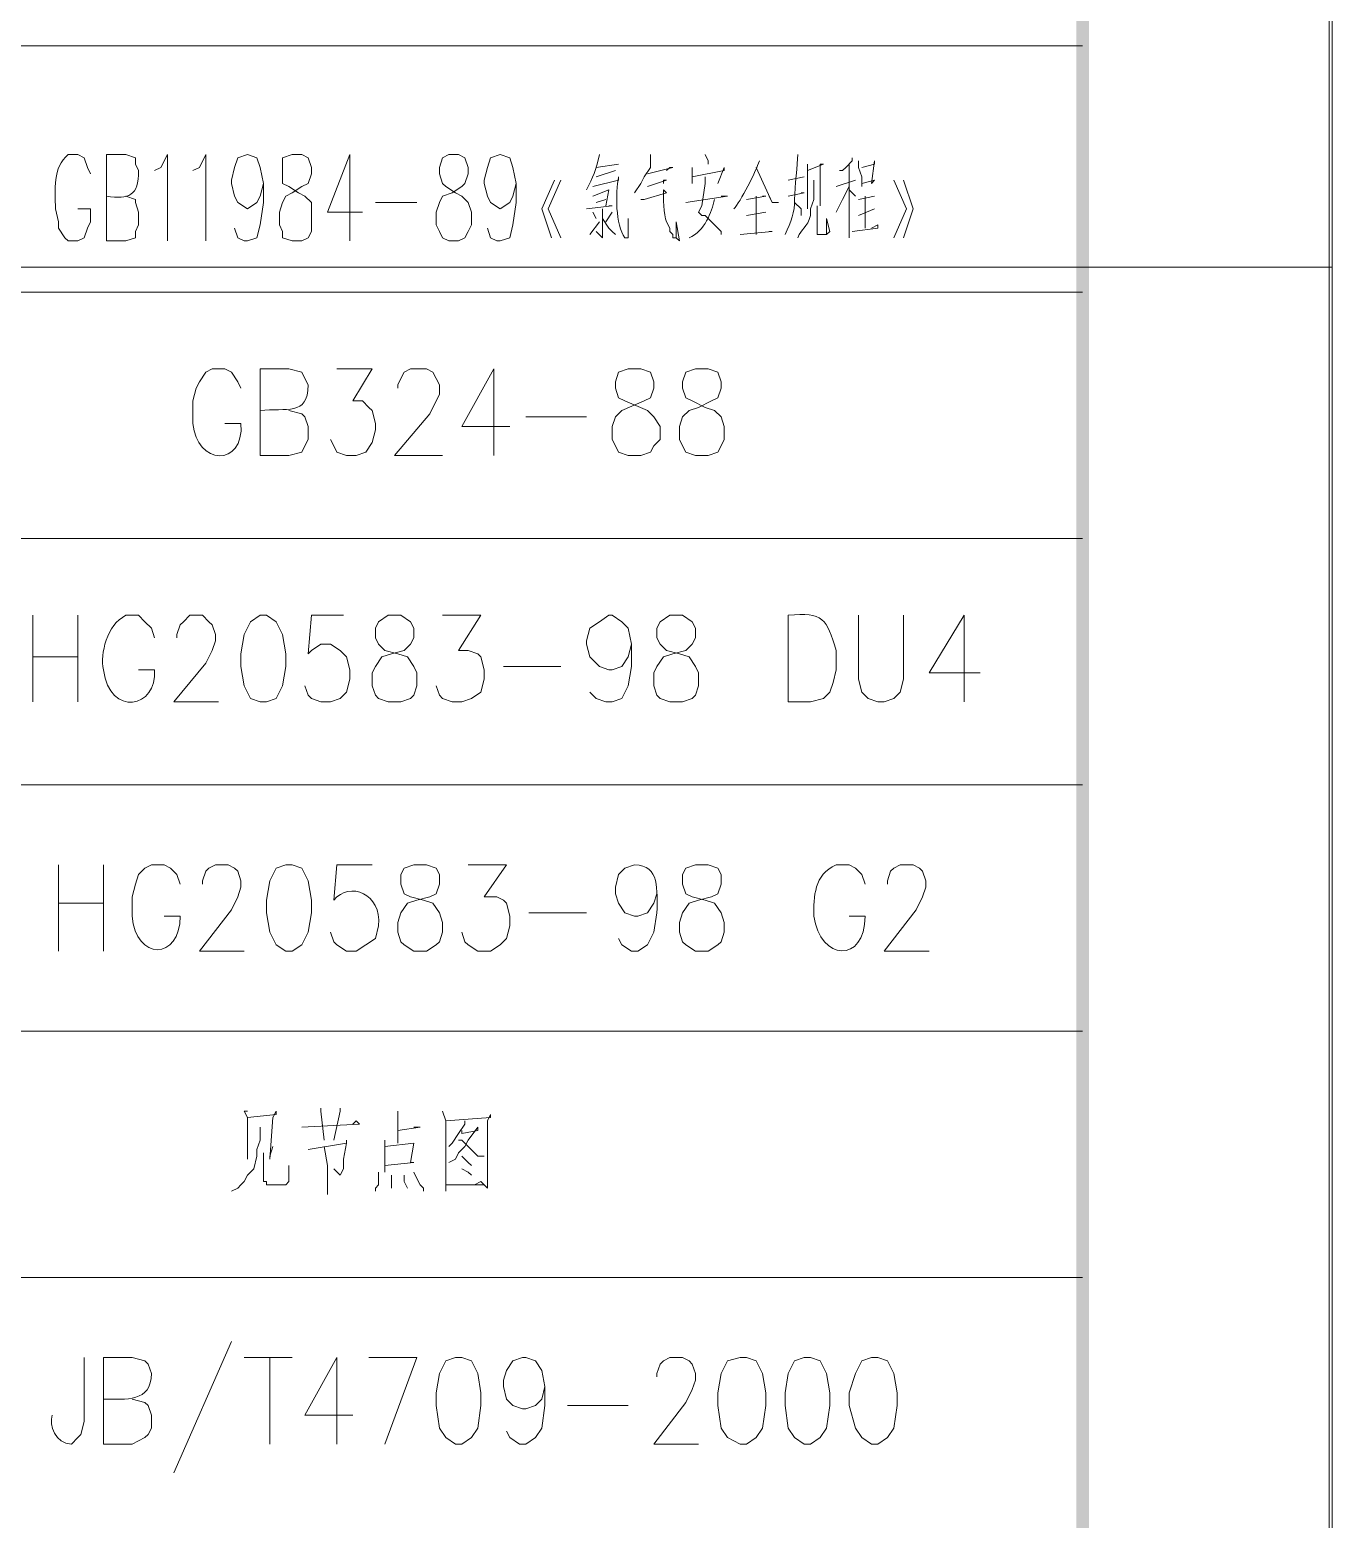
# Model space of a CAD drawing. Header units: millimetres. Extents: x 0 to 825, y 0 to 1167.
# Drawn here: x 751.3 to 824.5, y 979.8 to 1063.6 of the extents above; entities that cross this region are included whole.
import ezdxf

# ---------------------------------------------------------------- set-up
doc = ezdxf.new("R2010")
doc.units = ezdxf.units.MM
doc.layers.add('1', color=7, linetype='Continuous')

msp = doc.modelspace()

# ---------------------------------------------------------------- hatches: boundary and pattern name
h = msp.add_hatch(color=0)
h.dxf.hatch_style = 2
h.paths.add_polyline_path([(810.861732, 13.821732), (810.141732, 1152.501732), (810.861732, 1153.221732)])
h = msp.add_hatch(color=0)
h.dxf.hatch_style = 2
h.paths.add_polyline_path([(810.141732, 14.541732), (810.861732, 13.821732), (810.141732, 1152.501732)])

# ---------------------------------------------------------------- linework, layer by layer
at = {"layer": '1', "color": 0, "lineweight": 9}
for points in [[(0.321732, 0.321732), (824.361732, 0.321732), (824.361732, 1166.721732), (0.321732, 1166.721732), (0.321732, 0.321732)], [(810.501732, 1062.681732), (560.841732, 1062.681732)], [(810.501732, 1062.681732), (560.841732, 1062.681732)], [(758.301732, 1055.661732), (758.661732, 1055.841732), (759.021732, 1056.561732), (759.021732, 1051.701732)], [(760.461732, 1055.661732), (760.821732, 1055.841732), (761.181732, 1056.561732), (761.181732, 1051.701732)], [(764.421732, 1054.941732), (764.241732, 1054.221732), (764.061732, 1053.861732), (763.521732, 1053.501732), (763.521732, 1053.501732), (762.981732, 1053.861732), (762.801732, 1054.221732), (762.621732, 1054.941732), (762.621732, 1055.121732), (762.801732, 1055.841732), (762.981732, 1056.381732), (763.521732, 1056.561732), (763.521732, 1056.561732), (764.061732, 1056.381732), (764.241732, 1055.841732), (764.421732, 1054.941732), (764.421732, 1053.861732), (764.241732, 1052.601732), (764.061732, 1051.881732), (763.521732, 1051.701732), (763.341732, 1051.701732), (762.981732, 1051.881732), (762.801732, 1052.421732)], [(766.041732, 1056.561732), (765.501732, 1056.381732), (765.501732, 1055.841732), (765.501732, 1055.481732), (765.501732, 1054.941732), (765.861732, 1054.761732), (766.401732, 1054.401732), (766.761732, 1054.221732), (767.121732, 1053.861732), (767.121732, 1053.321732), (767.121732, 1052.601732), (767.121732, 1052.241732), (766.941732, 1051.881732), (766.581732, 1051.701732), (766.041732, 1051.701732), (765.501732, 1051.881732), (765.501732, 1052.241732), (765.321732, 1052.601732), (765.321732, 1053.321732), (765.501732, 1053.861732), (765.681732, 1054.221732), (766.041732, 1054.401732), (766.581732, 1054.761732), (766.941732, 1054.941732), (767.121732, 1055.481732), (767.121732, 1055.841732), (766.941732, 1056.381732), (766.581732, 1056.561732), (766.041732, 1056.561732)], [(769.281732, 1056.561732), (768.021732, 1053.321732), (770.001732, 1053.321732)], [(769.281732, 1056.561732), (769.281732, 1051.701732)], [(774.861732, 1056.561732), (774.501732, 1056.381732), (774.321732, 1055.841732), (774.321732, 1055.481732), (774.501732, 1054.941732), (774.681732, 1054.761732), (775.221732, 1054.401732), (775.581732, 1054.221732), (775.941732, 1053.861732), (776.121732, 1053.321732), (776.121732, 1052.601732), (775.941732, 1052.241732), (775.761732, 1051.881732), (775.401732, 1051.701732), (774.861732, 1051.701732), (774.501732, 1051.881732), (774.321732, 1052.241732), (774.141732, 1052.601732), (774.141732, 1053.321732), (774.321732, 1053.861732), (774.501732, 1054.221732), (775.041732, 1054.401732), (775.581732, 1054.761732), (775.761732, 1054.941732), (775.941732, 1055.481732), (775.941732, 1055.841732), (775.761732, 1056.381732), (775.401732, 1056.561732), (774.861732, 1056.561732)], [(778.641732, 1054.941732), (778.461732, 1054.221732), (778.281732, 1053.861732), (777.741732, 1053.501732), (777.741732, 1053.501732), (777.201732, 1053.861732), (777.021732, 1054.221732), (776.841732, 1054.941732), (776.841732, 1055.121732), (777.021732, 1055.841732), (777.201732, 1056.381732), (777.741732, 1056.561732), (777.741732, 1056.561732), (778.281732, 1056.381732), (778.461732, 1055.841732), (778.641732, 1054.941732), (778.641732, 1053.861732), (778.461732, 1052.601732), (778.281732, 1051.881732), (777.741732, 1051.701732), (777.561732, 1051.701732), (777.201732, 1051.881732), (777.021732, 1052.421732)], [(783.141732, 1055.841732), (784.401732, 1056.021732)], [(786.201732, 1056.561732), (786.201732, 1056.381732), (786.201732, 1055.841732), (785.841732, 1055.301732), (785.661732, 1054.941732), (785.301732, 1054.401732)], [(786.021732, 1055.481732), (787.461732, 1055.841732), (787.281732, 1055.841732), (787.101732, 1055.661732)], [(788.541732, 1055.841732), (788.541732, 1055.301732), (788.541732, 1055.121732), (788.541732, 1054.941732)], [(788.541732, 1055.301732), (790.341732, 1055.661732), (790.341732, 1055.841732), (789.981732, 1054.941732)], [(789.261732, 1056.561732), (789.441732, 1056.201732), (789.441732, 1056.021732)], [(792.141732, 1055.841732), (793.041732, 1053.861732), (793.401732, 1053.861732), (793.041732, 1053.861732), (792.861732, 1054.221732)], [(795.021732, 1056.021732), (795.021732, 1053.501732), (795.021732, 1054.041732)], [(795.021732, 1055.661732), (795.921732, 1056.021732), (795.741732, 1056.021732), (795.741732, 1055.841732), (795.741732, 1054.221732), (795.741732, 1053.681732), (795.741732, 1054.041732)], [(797.541732, 1056.381732), (797.541732, 1056.201732), (797.181732, 1055.841732), (797.001732, 1055.661732), (796.821732, 1055.661732)], [(797.361732, 1056.021732), (797.361732, 1051.881732), (797.361732, 1052.601732)], [(797.901732, 1056.201732), (797.901732, 1055.841732), (798.081732, 1055.301732), (798.081732, 1054.761732)], [(798.081732, 1054.941732), (798.801732, 1055.121732), (798.621732, 1054.941732), (798.801732, 1056.201732), (798.801732, 1056.021732), (798.081732, 1055.841732)], [(780.801732, 1055.121732), (780.081732, 1053.501732), (780.621732, 1051.881732)], [(781.161732, 1055.121732), (780.441732, 1053.501732), (781.161732, 1051.881732)], [(784.221732, 1055.661732), (783.141732, 1055.301732)], [(786.021732, 1054.761732), (786.021732, 1054.761732), (787.101732, 1055.121732), (786.921732, 1055.121732), (786.921732, 1054.941732)], [(789.261732, 1055.301732), (789.261732, 1054.941732), (789.081732, 1053.681732), (788.901732, 1053.321732), (789.081732, 1053.141732), (789.261732, 1053.141732), (789.441732, 1052.961732), (789.801732, 1052.601732), (790.161732, 1052.241732), (790.161732, 1052.061732)], [(793.941732, 1055.121732), (794.841732, 1055.301732)], [(797.721732, 1055.121732), (796.641732, 1054.761732)], [(799.881732, 1051.881732), (800.601732, 1053.501732), (799.881732, 1055.121732)], [(800.421732, 1055.121732), (800.961732, 1053.501732), (800.421732, 1051.881732)], [(756.681732, 1054.221732), (757.221732, 1054.041732), (757.221732, 1053.861732), (757.401732, 1053.321732), (757.401732, 1052.601732), (757.221732, 1052.241732), (757.221732, 1051.881732), (756.681732, 1051.701732), (755.601732, 1051.701732)], [(782.961732, 1054.221732), (783.861732, 1054.581732), (783.861732, 1054.581732), (783.681732, 1053.681732)], [(788.181732, 1053.861732), (790.521732, 1054.221732), (790.341732, 1054.221732), (790.161732, 1054.221732)], [(791.601732, 1054.041732), (792.681732, 1054.221732), (792.501732, 1054.221732), (792.501732, 1054.221732)], [(792.141732, 1054.221732), (792.141732, 1052.061732)], [(793.941732, 1054.221732), (794.841732, 1054.401732), (794.661732, 1054.401732)], [(797.361732, 1054.761732), (797.001732, 1054.041732), (796.641732, 1053.321732)], [(797.361732, 1054.581732), (797.541732, 1054.401732), (797.721732, 1054.221732)], [(797.901732, 1054.041732), (798.801732, 1054.221732)], [(798.261732, 1054.221732), (798.261732, 1052.421732)], [(770.721732, 1053.861732), (773.061732, 1053.861732)], [(782.601732, 1053.501732), (784.041732, 1053.681732), (784.041732, 1053.681732), (783.861732, 1053.681732)], [(782.961732, 1053.321732), (783.141732, 1052.961732), (783.141732, 1052.961732)], [(783.141732, 1053.861732), (783.681732, 1054.041732)], [(783.501732, 1053.501732), (783.501732, 1052.421732), (783.501732, 1052.061732), (783.501732, 1051.881732), (783.141732, 1052.241732), (783.501732, 1051.881732)], [(784.041732, 1053.321732), (783.681732, 1052.781732)], [(791.601732, 1053.141732), (792.681732, 1053.321732), (792.681732, 1053.321732)], [(794.301732, 1053.861732), (794.661732, 1053.501732), (794.661732, 1053.141732)], [(795.561732, 1053.681732), (795.561732, 1052.241732), (795.561732, 1052.061732), (795.561732, 1052.061732), (796.101732, 1052.061732), (796.281732, 1052.241732), (796.101732, 1052.961732), (796.101732, 1052.061732)], [(798.801732, 1053.501732), (797.901732, 1053.141732)], [(782.781732, 1052.061732), (783.321732, 1052.781732)], [(783.501732, 1052.961732), (783.861732, 1052.421732), (784.041732, 1052.241732), (784.221732, 1052.061732)], [(797.541732, 1052.241732), (798.981732, 1052.421732), (798.981732, 1052.601732), (798.621732, 1052.421732)], [(791.241732, 1052.061732), (793.041732, 1052.241732), (792.861732, 1052.241732), (792.861732, 1052.241732)], [(810.501732, 1048.821732), (574.701732, 1048.821732)], [(810.501732, 1048.821732), (574.701732, 1048.821732)], [(768.561732, 1044.501732), (770.541732, 1044.501732), (769.461732, 1042.701732), (770.001732, 1042.701732), (770.361732, 1042.341732), (770.541732, 1042.161732), (770.721732, 1041.441732), (770.721732, 1041.081732), (770.541732, 1040.361732), (770.181732, 1039.821732), (769.641732, 1039.641732), (769.101732, 1039.641732), (768.561732, 1039.821732), (768.381732, 1040.181732), (768.201732, 1040.541732)], [(771.981732, 1043.421732), (771.981732, 1043.601732), (772.161732, 1043.961732), (772.341732, 1044.321732), (772.701732, 1044.501732), (773.601732, 1044.501732), (773.961732, 1044.321732), (774.141732, 1043.961732), (774.321732, 1043.601732), (774.321732, 1043.061732), (774.141732, 1042.701732), (773.781732, 1041.981732), (771.801732, 1039.641732), (774.501732, 1039.641732)], [(777.381732, 1044.501732), (775.581732, 1041.261732), (778.281732, 1041.261732)], [(777.381732, 1044.501732), (777.381732, 1039.641732)], [(784.941732, 1044.501732), (784.401732, 1044.321732), (784.221732, 1043.781732), (784.221732, 1043.421732), (784.401732, 1042.881732), (784.761732, 1042.701732), (786.021732, 1042.161732), (786.381732, 1041.801732), (786.741732, 1041.261732), (786.741732, 1040.541732), (786.381732, 1040.181732), (786.201732, 1039.821732), (785.661732, 1039.641732), (784.941732, 1039.641732), (784.401732, 1039.821732), (784.221732, 1040.181732), (784.041732, 1040.541732), (784.041732, 1041.261732), (784.221732, 1041.801732), (784.581732, 1042.161732), (785.841732, 1042.701732), (786.201732, 1042.881732), (786.381732, 1043.421732), (786.381732, 1043.781732), (786.201732, 1044.321732), (785.661732, 1044.501732), (784.941732, 1044.501732)], [(788.721732, 1044.501732), (788.181732, 1044.321732), (788.001732, 1043.781732), (788.001732, 1043.421732), (788.181732, 1042.881732), (788.541732, 1042.701732), (789.261732, 1042.341732), (789.801732, 1042.161732), (790.161732, 1041.801732), (790.341732, 1041.261732), (790.341732, 1040.541732), (790.161732, 1040.181732), (789.981732, 1039.821732), (789.441732, 1039.641732), (788.721732, 1039.641732), (788.181732, 1039.821732), (788.001732, 1040.181732), (787.821732, 1040.541732), (787.821732, 1041.261732), (788.001732, 1041.801732), (788.361732, 1042.161732), (788.901732, 1042.341732), (789.621732, 1042.701732), (789.981732, 1042.881732), (790.161732, 1043.421732), (790.161732, 1043.781732), (789.981732, 1044.321732), (789.441732, 1044.501732), (788.721732, 1044.501732)], [(765.861732, 1042.161732), (766.581732, 1041.981732), (766.761732, 1041.801732), (766.941732, 1041.261732), (766.941732, 1040.541732), (766.761732, 1040.181732), (766.581732, 1039.821732), (765.861732, 1039.641732), (764.241732, 1039.641732)], [(779.181732, 1041.801732), (782.601732, 1041.801732)], [(810.501732, 1034.961732), (574.701732, 1034.961732)], [(810.501732, 1034.961732), (574.701732, 1034.961732)], [(751.461732, 1025.781732), (751.461732, 1030.641732)], [(753.981732, 1030.641732), (753.981732, 1025.781732)], [(759.561732, 1029.381732), (759.561732, 1029.561732), (759.741732, 1030.101732), (759.921732, 1030.281732), (760.281732, 1030.641732), (761.001732, 1030.641732), (761.361732, 1030.281732), (761.541732, 1030.101732), (761.721732, 1029.561732), (761.721732, 1029.201732), (761.541732, 1028.661732), (761.181732, 1027.941732), (759.381732, 1025.781732), (761.901732, 1025.781732)], [(764.241732, 1030.641732), (763.701732, 1030.281732), (763.341732, 1029.561732), (763.161732, 1028.481732), (763.161732, 1027.761732), (763.341732, 1026.681732), (763.701732, 1025.961732), (764.241732, 1025.781732), (764.601732, 1025.781732), (765.141732, 1025.961732), (765.501732, 1026.681732), (765.681732, 1027.761732), (765.681732, 1028.481732), (765.501732, 1029.561732), (765.141732, 1030.281732), (764.601732, 1030.641732), (764.241732, 1030.641732)], [(768.921732, 1030.641732), (767.121732, 1030.641732), (766.941732, 1028.481732), (767.121732, 1028.661732), (767.661732, 1029.021732), (768.201732, 1029.021732), (768.741732, 1028.661732), (769.101732, 1028.301732), (769.281732, 1027.581732), (769.281732, 1027.041732), (769.101732, 1026.321732), (768.741732, 1025.961732), (768.201732, 1025.781732), (767.661732, 1025.781732), (767.121732, 1025.961732), (766.941732, 1026.141732), (766.761732, 1026.681732)], [(771.441732, 1030.641732), (770.901732, 1030.281732), (770.721732, 1029.921732), (770.721732, 1029.381732), (770.901732, 1029.021732), (771.261732, 1028.661732), (771.981732, 1028.481732), (772.521732, 1028.301732), (772.881732, 1027.761732), (773.061732, 1027.401732), (773.061732, 1026.681732), (772.881732, 1026.141732), (772.701732, 1025.961732), (772.161732, 1025.781732), (771.441732, 1025.781732), (770.901732, 1025.961732), (770.721732, 1026.141732), (770.541732, 1026.681732), (770.541732, 1027.401732), (770.721732, 1027.761732), (771.081732, 1028.301732), (771.621732, 1028.481732), (772.341732, 1028.661732), (772.701732, 1029.021732), (772.881732, 1029.381732), (772.881732, 1029.921732), (772.701732, 1030.281732), (772.161732, 1030.641732), (771.441732, 1030.641732)], [(774.501732, 1030.641732), (776.661732, 1030.641732), (775.401732, 1028.661732), (775.941732, 1028.661732), (776.481732, 1028.481732), (776.661732, 1028.301732), (776.841732, 1027.581732), (776.841732, 1027.041732), (776.661732, 1026.321732), (776.121732, 1025.961732), (775.581732, 1025.781732), (775.041732, 1025.781732), (774.501732, 1025.961732), (774.321732, 1026.141732), (774.141732, 1026.681732)], [(785.121732, 1029.021732), (784.941732, 1028.301732), (784.581732, 1027.761732), (784.041732, 1027.581732), (783.861732, 1027.581732), (783.321732, 1027.761732), (782.781732, 1028.301732), (782.601732, 1029.021732), (782.601732, 1029.201732), (782.781732, 1029.921732), (783.321732, 1030.281732), (783.861732, 1030.641732), (784.041732, 1030.641732), (784.581732, 1030.281732), (784.941732, 1029.921732), (785.121732, 1029.021732), (785.121732, 1027.761732), (784.941732, 1026.681732), (784.581732, 1025.961732), (784.041732, 1025.781732), (783.681732, 1025.781732), (783.141732, 1025.961732), (782.781732, 1026.321732)], [(787.281732, 1030.641732), (786.741732, 1030.281732), (786.561732, 1029.921732), (786.561732, 1029.381732), (786.741732, 1029.021732), (787.101732, 1028.661732), (787.821732, 1028.481732), (788.361732, 1028.301732), (788.721732, 1027.761732), (788.901732, 1027.401732), (788.901732, 1026.681732), (788.721732, 1026.141732), (788.541732, 1025.961732), (788.001732, 1025.781732), (787.281732, 1025.781732), (786.741732, 1025.961732), (786.561732, 1026.141732), (786.381732, 1026.681732), (786.381732, 1027.401732), (786.561732, 1027.761732), (786.921732, 1028.301732), (787.461732, 1028.481732), (788.181732, 1028.661732), (788.541732, 1029.021732), (788.721732, 1029.381732), (788.721732, 1029.921732), (788.541732, 1030.281732), (788.001732, 1030.641732), (787.281732, 1030.641732)], [(797.901732, 1030.641732), (797.901732, 1027.041732), (798.081732, 1026.321732), (798.441732, 1025.961732), (798.981732, 1025.781732), (799.341732, 1025.781732), (799.881732, 1025.961732), (800.241732, 1026.321732), (800.421732, 1027.041732), (800.421732, 1030.641732)], [(803.841732, 1030.641732), (801.861732, 1027.401732), (804.741732, 1027.401732)], [(803.841732, 1030.641732), (803.841732, 1025.781732)], [(751.461732, 1028.301732), (753.981732, 1028.301732)], [(777.921732, 1027.761732), (781.161732, 1027.761732)], [(810.501732, 1021.101732), (560.841732, 1021.101732)], [(810.501732, 1021.101732), (560.841732, 1021.101732)], [(752.901732, 1011.741732), (752.901732, 1016.601732)], [(755.421732, 1016.601732), (755.421732, 1011.741732)], [(761.001732, 1015.521732), (761.001732, 1015.701732), (761.181732, 1016.241732), (761.361732, 1016.421732), (761.721732, 1016.601732), (762.441732, 1016.601732), (762.801732, 1016.421732), (762.981732, 1016.241732), (763.161732, 1015.701732), (763.161732, 1015.341732), (762.981732, 1014.801732), (762.621732, 1014.081732), (760.821732, 1011.741732), (763.341732, 1011.741732)], [(765.681732, 1016.601732), (765.141732, 1016.421732), (764.781732, 1015.701732), (764.601732, 1014.621732), (764.601732, 1013.901732), (764.781732, 1012.821732), (765.141732, 1012.101732), (765.681732, 1011.741732), (766.041732, 1011.741732), (766.581732, 1012.101732), (766.941732, 1012.821732), (767.121732, 1013.901732), (767.121732, 1014.621732), (766.941732, 1015.701732), (766.581732, 1016.421732), (766.041732, 1016.601732), (765.681732, 1016.601732)], [(772.881732, 1016.601732), (772.341732, 1016.421732), (772.161732, 1016.061732), (772.161732, 1015.521732), (772.341732, 1014.981732), (772.701732, 1014.801732), (773.421732, 1014.621732), (773.961732, 1014.441732), (774.321732, 1013.901732), (774.501732, 1013.361732), (774.501732, 1012.821732), (774.321732, 1012.281732), (774.141732, 1012.101732), (773.601732, 1011.741732), (772.881732, 1011.741732), (772.341732, 1012.101732), (772.161732, 1012.281732), (771.981732, 1012.821732), (771.981732, 1013.361732), (772.161732, 1013.901732), (772.521732, 1014.441732), (773.061732, 1014.621732), (773.781732, 1014.801732), (774.141732, 1014.981732), (774.321732, 1015.521732), (774.321732, 1016.061732), (774.141732, 1016.421732), (773.601732, 1016.601732), (772.881732, 1016.601732)], [(775.941732, 1016.601732), (778.101732, 1016.601732), (776.841732, 1014.801732), (777.561732, 1014.801732), (777.921732, 1014.621732), (778.101732, 1014.441732), (778.281732, 1013.721732), (778.281732, 1013.181732), (778.101732, 1012.461732), (777.741732, 1012.101732), (777.201732, 1011.741732), (776.481732, 1011.741732), (775.941732, 1012.101732), (775.761732, 1012.281732), (775.581732, 1012.821732)], [(788.721732, 1016.601732), (788.181732, 1016.421732), (788.001732, 1016.061732), (788.001732, 1015.521732), (788.181732, 1014.981732), (788.541732, 1014.801732), (789.261732, 1014.621732), (789.801732, 1014.441732), (790.161732, 1013.901732), (790.341732, 1013.361732), (790.341732, 1012.821732), (790.161732, 1012.281732), (789.981732, 1012.101732), (789.441732, 1011.741732), (788.721732, 1011.741732), (788.181732, 1012.101732), (788.001732, 1012.281732), (787.821732, 1012.821732), (787.821732, 1013.361732), (788.001732, 1013.901732), (788.361732, 1014.441732), (788.901732, 1014.621732), (789.621732, 1014.801732), (789.981732, 1014.981732), (790.161732, 1015.521732), (790.161732, 1016.061732), (789.981732, 1016.421732), (789.441732, 1016.601732), (788.721732, 1016.601732)], [(799.521732, 1015.521732), (799.521732, 1015.701732), (799.701732, 1016.241732), (799.881732, 1016.421732), (800.241732, 1016.601732), (800.961732, 1016.601732), (801.321732, 1016.421732), (801.501732, 1016.241732), (801.681732, 1015.701732), (801.681732, 1015.341732), (801.501732, 1014.801732), (801.141732, 1014.081732), (799.341732, 1011.741732), (801.861732, 1011.741732)], [(752.901732, 1014.441732), (755.421732, 1014.441732)], [(779.361732, 1013.901732), (782.601732, 1013.901732)], [(810.501732, 1007.241732), (560.841732, 1007.241732), (810.501732, 1007.241732)], [(763.521732, 1002.741732), (763.341732, 1002.741732), (763.521732, 1002.381732), (763.521732, 1000.041732), (763.521732, 1000.761732)], [(763.521732, 1002.381732), (765.141732, 1002.561732), (765.141732, 1002.741732), (764.961732, 1002.381732), (764.781732, 1000.041732), (764.781732, 1000.221732), (764.961732, 1000.761732)], [(769.461732, 1002.021732), (769.641732, 1002.201732), (769.821732, 1002.021732), (766.581732, 1001.841732)], [(767.661732, 1002.921732), (767.661732, 1002.741732), (767.841732, 1001.121732)], [(768.741732, 1002.921732), (768.741732, 1002.741732), (768.381732, 1001.121732)], [(771.981732, 1002.741732), (771.981732, 1002.381732), (771.981732, 1000.941732)], [(774.501732, 1002.741732), (774.681732, 1002.201732), (774.681732, 998.241732), (774.681732, 998.601732), (776.841732, 998.601732), (776.661732, 998.781732), (776.301732, 998.601732)], [(774.681732, 1002.201732), (777.201732, 1002.381732), (777.201732, 1002.561732), (777.021732, 1002.201732), (777.021732, 998.781732), (777.021732, 998.421732), (776.841732, 998.601732)], [(775.761732, 1002.201732), (775.761732, 1002.021732), (775.401732, 1001.481732), (775.041732, 1000.941732), (774.861732, 1000.761732)], [(764.241732, 1001.841732), (764.241732, 1001.661732), (764.241732, 1001.121732), (764.061732, 1000.581732), (764.061732, 1000.221732), (763.881732, 999.501732), (763.701732, 999.321732), (763.521732, 999.141732), (763.341732, 998.781732), (763.161732, 998.601732), (762.981732, 998.421732), (762.621732, 998.241732)], [(771.981732, 1001.661732), (773.241732, 1001.841732), (773.061732, 1001.841732), (772.881732, 1001.841732)], [(775.581732, 1001.661732), (775.581732, 1001.481732), (776.481732, 1001.661732), (776.481732, 1001.841732), (775.941732, 1001.121732), (775.761732, 1000.761732), (775.401732, 1000.401732), (775.221732, 1000.041732), (774.861732, 999.861732)], [(766.941732, 1000.581732), (769.101732, 1000.941732), (769.101732, 1001.121732), (769.101732, 1000.941732), (768.921732, 1000.041732), (768.921732, 999.501732), (768.741732, 999.141732), (768.741732, 999.141732), (768.381732, 999.501732), (768.741732, 999.141732)], [(767.841732, 1000.761732), (768.021732, 999.681732), (768.021732, 998.061732), (768.021732, 998.601732)], [(771.261732, 1001.121732), (771.261732, 1000.761732), (771.261732, 999.321732), (771.261732, 999.681732), (772.881732, 999.861732), (772.701732, 999.861732), (772.881732, 1000.941732), (772.881732, 1000.941732), (771.261732, 1000.761732)], [(775.401732, 1001.121732), (775.581732, 1001.121732), (776.481732, 1000.221732), (776.841732, 1000.221732), (776.481732, 1000.221732), (776.301732, 1000.401732)], [(764.421732, 1000.401732), (764.421732, 1000.401732), (764.421732, 998.781732), (764.601732, 998.781732), (764.601732, 998.601732), (764.781732, 998.601732), (765.141732, 998.601732), (765.681732, 998.601732), (765.861732, 998.781732), (765.861732, 998.781732), (765.861732, 999.681732), (765.861732, 998.781732)], [(775.581732, 1000.221732), (775.941732, 999.861732), (776.121732, 999.681732)], [(770.901732, 999.321732), (770.901732, 998.961732), (770.901732, 998.601732), (770.721732, 998.421732), (770.721732, 998.241732)], [(771.621732, 999.141732), (771.621732, 998.781732), (771.621732, 998.601732), (771.621732, 998.421732)], [(772.341732, 999.141732), (772.341732, 998.781732), (772.521732, 998.421732), (772.521732, 998.421732)], [(772.881732, 999.321732), (773.061732, 998.961732), (773.241732, 998.601732), (773.421732, 998.421732), (773.421732, 998.241732)], [(775.581732, 999.501732), (775.941732, 999.321732), (776.121732, 999.141732)], [(810.501732, 993.381732), (560.841732, 993.381732)], [(810.501732, 993.381732), (560.841732, 993.381732)], [(762.621732, 989.781732), (759.381732, 982.401732)], [(763.341732, 988.881732), (766.041732, 988.881732)], [(764.781732, 988.881732), (764.781732, 984.021732)], [(768.561732, 988.881732), (766.761732, 985.641732), (769.461732, 985.641732)], [(768.561732, 988.881732), (768.561732, 984.021732)], [(770.361732, 988.881732), (773.061732, 988.881732), (771.261732, 984.021732)], [(775.221732, 988.881732), (774.681732, 988.701732), (774.321732, 987.981732), (774.141732, 986.901732), (774.141732, 986.181732), (774.321732, 984.921732), (774.681732, 984.381732), (775.221732, 984.021732), (775.581732, 984.021732), (776.121732, 984.381732), (776.481732, 984.921732), (776.661732, 986.181732), (776.661732, 986.901732), (776.481732, 987.981732), (776.121732, 988.701732), (775.581732, 988.881732), (775.221732, 988.881732)], [(780.261732, 987.261732), (780.081732, 986.541732), (779.721732, 986.181732), (779.181732, 986.001732), (779.001732, 986.001732), (778.461732, 986.181732), (778.101732, 986.541732), (777.921732, 987.261732), (777.921732, 987.621732), (778.101732, 988.161732), (778.461732, 988.701732), (779.001732, 988.881732), (779.181732, 988.881732), (779.721732, 988.701732), (780.081732, 988.161732), (780.261732, 987.261732), (780.261732, 986.181732), (780.081732, 984.921732), (779.721732, 984.381732), (779.181732, 984.021732), (778.821732, 984.021732), (778.281732, 984.381732), (778.101732, 984.741732)], [(786.561732, 987.801732), (786.561732, 987.981732), (786.741732, 988.521732), (786.921732, 988.701732), (787.281732, 988.881732), (788.001732, 988.881732), (788.361732, 988.701732), (788.541732, 988.521732), (788.721732, 987.981732), (788.721732, 987.621732), (788.541732, 987.081732), (788.181732, 986.361732), (786.381732, 984.021732), (788.901732, 984.021732)], [(791.241732, 988.881732), (790.521732, 988.701732), (790.161732, 987.981732), (789.981732, 986.901732), (789.981732, 986.181732), (790.161732, 984.921732), (790.521732, 984.381732), (791.241732, 984.021732), (791.601732, 984.021732), (792.141732, 984.381732), (792.501732, 984.921732), (792.681732, 986.181732), (792.681732, 986.901732), (792.501732, 987.981732), (792.141732, 988.701732), (791.601732, 988.881732), (791.241732, 988.881732)], [(794.841732, 988.881732), (794.301732, 988.701732), (793.941732, 987.981732), (793.761732, 986.901732), (793.761732, 986.181732), (793.941732, 984.921732), (794.301732, 984.381732), (794.841732, 984.021732), (795.201732, 984.021732), (795.741732, 984.381732), (796.101732, 984.921732), (796.281732, 986.181732), (796.281732, 986.901732), (796.101732, 987.981732), (795.741732, 988.701732), (795.201732, 988.881732), (794.841732, 988.881732)], [(798.621732, 988.881732), (798.081732, 988.701732), (797.721732, 987.981732), (797.361732, 986.901732), (797.361732, 986.181732), (797.721732, 984.921732), (798.081732, 984.381732), (798.621732, 984.021732), (798.981732, 984.021732), (799.521732, 984.381732), (799.881732, 984.921732), (800.061732, 986.181732), (800.061732, 986.901732), (799.881732, 987.981732), (799.521732, 988.701732), (798.981732, 988.881732), (798.621732, 988.881732)], [(757.041732, 986.541732), (757.761732, 986.361732), (757.941732, 986.181732), (758.121732, 985.641732), (758.121732, 984.921732), (757.941732, 984.561732), (757.761732, 984.381732), (757.041732, 984.021732), (755.421732, 984.021732)], [(781.521732, 986.181732), (784.941732, 986.181732)]]:
    msp.add_lwpolyline(points, dxfattribs=at)
at = {"layer": '1', "color": 30, "lineweight": 9}
for points in [[(824.541732, 0.141732), (824.541732, 1166.901732)], [(824.541732, 1050.225732), (0.141732, 1050.225732)]]:
    msp.add_lwpolyline(points, dxfattribs=at)
at = {"layer": '1', "color": 0, "lineweight": 9}
for points, knots in [([(754.701732, 1055.481732), (754.701732, 1055.481732), (754.521732, 1055.841732), (754.521732, 1055.841732), (754.521732, 1055.841732), (754.341732, 1056.381732), (754.341732, 1056.381732), (754.341732, 1056.381732), (753.981732, 1056.561732), (753.981732, 1056.561732), (753.981732, 1056.561732), (753.441732, 1056.561732), (753.441732, 1056.561732), (752.541732, 1055.841732), (752.721732, 1054.581732), (752.721732, 1053.501732), (752.721732, 1053.501732), (752.901732, 1052.781732), (752.901732, 1052.781732), (752.901732, 1052.781732), (752.901732, 1052.421732), (752.901732, 1052.421732), (752.901732, 1052.421732), (753.261732, 1051.881732), (753.261732, 1051.881732), (753.261732, 1051.881732), (753.441732, 1051.701732), (753.441732, 1051.701732), (753.441732, 1051.701732), (753.981732, 1051.701732), (753.981732, 1051.701732), (753.981732, 1051.701732), (754.341732, 1051.881732), (754.341732, 1051.881732), (754.341732, 1051.881732), (754.521732, 1052.421732), (754.521732, 1052.421732), (754.521732, 1052.421732), (754.701732, 1052.781732), (754.701732, 1052.781732), (754.701732, 1052.781732), (754.701732, 1053.501732), (754.701732, 1053.501732), (754.701732, 1053.501732), (753.981732, 1053.501732), (753.981732, 1053.501732)], [0, 0, 0, 0, 1, 1, 1, 2, 2, 2, 3, 3, 3, 4, 4, 4, 5, 5, 5, 6, 6, 6, 7, 7, 7, 8, 8, 8, 9, 9, 9, 10, 10, 10, 11, 11, 11, 12, 12, 12, 13, 13, 13, 14, 14, 14, 15, 15, 15, 15]), ([(755.601732, 1051.701732), (755.601732, 1051.701732), (755.601732, 1056.561732), (755.601732, 1056.561732), (755.601732, 1056.561732), (756.681732, 1056.561732), (756.681732, 1056.561732), (756.681732, 1056.561732), (757.221732, 1056.381732), (757.221732, 1056.381732), (757.221732, 1056.381732), (757.221732, 1056.021732), (757.221732, 1056.021732), (757.221732, 1056.021732), (757.401732, 1055.661732), (757.401732, 1055.661732), (757.401732, 1054.221732), (756.861732, 1054.041732), (755.601732, 1054.221732)], [0, 0, 0, 0, 1, 1, 1, 2, 2, 2, 3, 3, 3, 4, 4, 4, 5, 5, 5, 6, 6, 6, 6]), ([(794.481732, 1056.561732), (794.481732, 1056.021732), (794.301732, 1054.761732), (794.301732, 1054.041732), (794.301732, 1053.321732), (794.121732, 1052.781732), (793.761732, 1052.061732)], [0, 0, 0, 0, 1, 1, 1, 2, 2, 2, 2]), ([(782.961732, 1054.761732), (782.961732, 1054.761732), (784.401732, 1055.121732), (784.401732, 1055.121732), (784.401732, 1055.121732), (784.401732, 1055.301732), (784.401732, 1055.301732), (784.221732, 1054.401732), (784.221732, 1052.601732), (784.761732, 1051.881732), (784.761732, 1051.881732), (784.941732, 1051.881732), (784.941732, 1051.881732), (784.941732, 1051.881732), (784.941732, 1052.961732), (784.941732, 1052.961732), (784.941732, 1052.961732), (784.941732, 1051.881732), (784.941732, 1051.881732)], [0, 0, 0, 0, 1, 1, 1, 2, 2, 2, 3, 3, 3, 4, 4, 4, 5, 5, 5, 6, 6, 6, 6]), ([(795.381732, 1055.121732), (795.381732, 1055.121732), (795.381732, 1054.941732), (795.381732, 1054.941732), (795.381732, 1054.941732), (795.381732, 1054.581732), (795.381732, 1054.581732), (795.381732, 1054.581732), (795.381732, 1054.041732), (795.381732, 1054.041732), (795.381732, 1054.041732), (795.201732, 1053.501732), (795.201732, 1053.501732), (795.201732, 1053.501732), (795.201732, 1053.141732), (795.201732, 1053.141732), (795.021732, 1052.421732), (794.661732, 1052.421732), (794.481732, 1051.881732)], [0, 0, 0, 0, 1, 1, 1, 2, 2, 2, 3, 3, 3, 4, 4, 4, 5, 5, 5, 6, 6, 6, 6]), ([(785.661732, 1054.041732), (785.661732, 1054.041732), (785.661732, 1054.041732), (785.661732, 1054.041732), (785.661732, 1054.041732), (785.841732, 1054.041732), (785.841732, 1054.041732), (785.841732, 1054.041732), (787.101732, 1054.401732), (787.101732, 1054.401732), (787.101732, 1054.401732), (786.921732, 1054.581732), (786.921732, 1054.581732), (786.921732, 1054.221732), (786.921732, 1053.141732), (787.101732, 1052.781732), (787.101732, 1052.781732), (787.281732, 1052.421732), (787.281732, 1052.421732), (787.281732, 1052.421732), (787.281732, 1052.241732), (787.281732, 1052.241732), (787.281732, 1052.241732), (787.461732, 1052.061732), (787.461732, 1052.061732), (787.461732, 1052.061732), (787.461732, 1051.881732), (787.461732, 1051.881732), (787.461732, 1051.881732), (787.641732, 1051.881732), (787.641732, 1051.881732), (787.641732, 1051.881732), (787.821732, 1051.701732), (787.821732, 1051.701732), (787.821732, 1051.701732), (787.641732, 1052.781732), (787.641732, 1052.781732), (787.641732, 1052.781732), (787.641732, 1051.881732), (787.641732, 1051.881732)], [0, 0, 0, 0, 1, 1, 1, 2, 2, 2, 3, 3, 3, 4, 4, 4, 5, 5, 5, 6, 6, 6, 7, 7, 7, 8, 8, 8, 9, 9, 9, 10, 10, 10, 11, 11, 11, 12, 12, 12, 13, 13, 13, 13]), ([(763.161732, 1043.421732), (763.161732, 1043.421732), (762.981732, 1043.781732), (762.981732, 1043.781732), (762.981732, 1043.781732), (762.621732, 1044.321732), (762.621732, 1044.321732), (762.621732, 1044.321732), (762.261732, 1044.501732), (762.261732, 1044.501732), (762.261732, 1044.501732), (761.541732, 1044.501732), (761.541732, 1044.501732), (761.541732, 1044.501732), (761.181732, 1044.321732), (761.181732, 1044.321732), (761.181732, 1044.321732), (760.821732, 1043.781732), (760.821732, 1043.781732), (760.821732, 1043.781732), (760.641732, 1043.421732), (760.641732, 1043.421732), (760.641732, 1043.421732), (760.461732, 1042.701732), (760.461732, 1042.701732), (760.461732, 1042.701732), (760.461732, 1041.441732), (760.461732, 1041.441732), (760.641732, 1039.101732), (763.341732, 1038.921732), (763.161732, 1041.441732), (763.161732, 1041.441732), (762.261732, 1041.441732), (762.261732, 1041.441732)], [0, 0, 0, 0, 1, 1, 1, 2, 2, 2, 3, 3, 3, 4, 4, 4, 5, 5, 5, 6, 6, 6, 7, 7, 7, 8, 8, 8, 9, 9, 9, 10, 10, 10, 11, 11, 11, 11]), ([(764.241732, 1039.641732), (764.241732, 1039.641732), (764.241732, 1044.501732), (764.241732, 1044.501732), (764.241732, 1044.501732), (765.861732, 1044.501732), (765.861732, 1044.501732), (765.861732, 1044.501732), (766.581732, 1044.321732), (766.581732, 1044.321732), (766.581732, 1044.321732), (766.761732, 1043.961732), (766.761732, 1043.961732), (766.761732, 1043.961732), (766.941732, 1043.601732), (766.941732, 1043.601732), (766.941732, 1041.801732), (765.681732, 1042.341732), (764.241732, 1042.161732)], [0, 0, 0, 0, 1, 1, 1, 2, 2, 2, 3, 3, 3, 4, 4, 4, 5, 5, 5, 6, 6, 6, 6]), ([(758.301732, 1029.381732), (758.301732, 1029.381732), (758.121732, 1029.921732), (758.121732, 1029.921732), (758.121732, 1029.921732), (757.761732, 1030.281732), (757.761732, 1030.281732), (757.761732, 1030.281732), (757.401732, 1030.641732), (757.401732, 1030.641732), (757.401732, 1030.641732), (756.681732, 1030.641732), (756.681732, 1030.641732), (755.601732, 1030.101732), (755.241732, 1028.481732), (755.421732, 1027.581732), (755.781732, 1024.881732), (758.481732, 1025.421732), (758.301732, 1027.581732), (758.301732, 1027.581732), (757.401732, 1027.581732), (757.401732, 1027.581732)], [0, 0, 0, 0, 1, 1, 1, 2, 2, 2, 3, 3, 3, 4, 4, 4, 5, 5, 5, 6, 6, 6, 7, 7, 7, 7]), ([(793.941732, 1025.781732), (793.941732, 1025.781732), (793.941732, 1030.641732), (793.941732, 1030.641732), (795.921732, 1030.821732), (796.101732, 1030.461732), (796.641732, 1028.661732), (796.641732, 1028.661732), (796.641732, 1027.581732), (796.641732, 1027.581732), (796.641732, 1027.581732), (796.461732, 1026.861732), (796.461732, 1026.861732), (796.461732, 1026.861732), (796.281732, 1026.321732), (796.281732, 1026.321732), (796.281732, 1026.321732), (795.921732, 1025.961732), (795.921732, 1025.961732), (795.921732, 1025.961732), (795.201732, 1025.781732), (795.201732, 1025.781732), (795.201732, 1025.781732), (793.941732, 1025.781732), (793.941732, 1025.781732)], [0, 0, 0, 0, 1, 1, 1, 2, 2, 2, 3, 3, 3, 4, 4, 4, 5, 5, 5, 6, 6, 6, 7, 7, 7, 8, 8, 8, 8]), ([(759.741732, 1015.521732), (759.741732, 1015.521732), (759.561732, 1016.061732), (759.561732, 1016.061732), (759.561732, 1016.061732), (759.201732, 1016.421732), (759.201732, 1016.421732), (759.201732, 1016.421732), (758.841732, 1016.601732), (758.841732, 1016.601732), (758.841732, 1016.601732), (758.121732, 1016.601732), (758.121732, 1016.601732), (758.121732, 1016.601732), (757.761732, 1016.421732), (757.761732, 1016.421732), (757.761732, 1016.421732), (757.401732, 1016.061732), (757.401732, 1016.061732), (757.401732, 1016.061732), (757.221732, 1015.521732), (757.221732, 1015.521732), (757.221732, 1015.521732), (757.041732, 1014.801732), (757.041732, 1014.801732), (757.041732, 1014.801732), (757.041732, 1013.721732), (757.041732, 1013.721732), (757.221732, 1011.201732), (759.741732, 1011.201732), (759.741732, 1013.721732), (759.741732, 1013.721732), (758.841732, 1013.721732), (758.841732, 1013.721732)], [0, 0, 0, 0, 1, 1, 1, 2, 2, 2, 3, 3, 3, 4, 4, 4, 5, 5, 5, 6, 6, 6, 7, 7, 7, 8, 8, 8, 9, 9, 9, 10, 10, 10, 11, 11, 11, 11]), ([(770.541732, 1016.601732), (770.541732, 1016.601732), (768.561732, 1016.601732), (768.561732, 1016.601732), (768.561732, 1016.601732), (768.381732, 1014.621732), (768.381732, 1014.621732), (769.281732, 1015.701732), (771.081732, 1014.981732), (770.901732, 1013.181732), (770.901732, 1013.181732), (770.721732, 1012.461732), (770.721732, 1012.461732), (770.721732, 1012.461732), (770.181732, 1012.101732), (770.181732, 1012.101732), (770.181732, 1012.101732), (769.641732, 1011.741732), (769.641732, 1011.741732), (769.641732, 1011.741732), (769.101732, 1011.741732), (769.101732, 1011.741732), (769.101732, 1011.741732), (768.561732, 1012.101732), (768.561732, 1012.101732), (768.561732, 1012.101732), (768.381732, 1012.281732), (768.381732, 1012.281732), (768.381732, 1012.281732), (768.201732, 1012.821732), (768.201732, 1012.821732)], [0, 0, 0, 0, 1, 1, 1, 2, 2, 2, 3, 3, 3, 4, 4, 4, 5, 5, 5, 6, 6, 6, 7, 7, 7, 8, 8, 8, 9, 9, 9, 10, 10, 10, 10]), ([(786.561732, 1014.981732), (786.561732, 1014.981732), (786.381732, 1014.441732), (786.381732, 1014.441732), (786.381732, 1014.441732), (786.021732, 1013.901732), (786.021732, 1013.901732), (786.021732, 1013.901732), (785.481732, 1013.721732), (785.481732, 1013.721732), (785.481732, 1013.721732), (785.301732, 1013.721732), (785.301732, 1013.721732), (785.301732, 1013.721732), (784.761732, 1013.901732), (784.761732, 1013.901732), (784.761732, 1013.901732), (784.401732, 1014.441732), (784.401732, 1014.441732), (784.401732, 1014.441732), (784.221732, 1014.981732), (784.221732, 1014.981732), (784.221732, 1014.981732), (784.221732, 1015.341732), (784.221732, 1015.341732), (784.221732, 1015.341732), (784.401732, 1016.061732), (784.401732, 1016.061732), (784.401732, 1016.061732), (784.761732, 1016.421732), (784.761732, 1016.421732), (784.761732, 1016.421732), (785.301732, 1016.601732), (785.301732, 1016.601732), (786.741732, 1016.601732), (786.561732, 1015.161732), (786.561732, 1013.901732), (786.561732, 1013.901732), (786.381732, 1012.821732), (786.381732, 1012.821732), (786.381732, 1012.821732), (786.021732, 1012.101732), (786.021732, 1012.101732), (786.021732, 1012.101732), (785.481732, 1011.741732), (785.481732, 1011.741732), (785.481732, 1011.741732), (785.121732, 1011.741732), (785.121732, 1011.741732), (785.121732, 1011.741732), (784.581732, 1012.101732), (784.581732, 1012.101732), (784.581732, 1012.101732), (784.401732, 1012.461732), (784.401732, 1012.461732)], [0, 0, 0, 0, 1, 1, 1, 2, 2, 2, 3, 3, 3, 4, 4, 4, 5, 5, 5, 6, 6, 6, 7, 7, 7, 8, 8, 8, 9, 9, 9, 10, 10, 10, 11, 11, 11, 12, 12, 12, 13, 13, 13, 14, 14, 14, 15, 15, 15, 16, 16, 16, 17, 17, 17, 18, 18, 18, 18]), ([(798.261732, 1015.521732), (798.261732, 1015.521732), (798.081732, 1016.061732), (798.081732, 1016.061732), (798.081732, 1016.061732), (797.721732, 1016.421732), (797.721732, 1016.421732), (797.721732, 1016.421732), (797.361732, 1016.601732), (797.361732, 1016.601732), (797.361732, 1016.601732), (796.641732, 1016.601732), (796.641732, 1016.601732), (795.381732, 1016.061732), (795.381732, 1014.801732), (795.381732, 1013.721732), (795.741732, 1011.201732), (798.261732, 1011.021732), (798.261732, 1013.721732), (798.261732, 1013.721732), (797.361732, 1013.721732), (797.361732, 1013.721732)], [0, 0, 0, 0, 1, 1, 1, 2, 2, 2, 3, 3, 3, 4, 4, 4, 5, 5, 5, 6, 6, 6, 7, 7, 7, 7]), ([(754.341732, 988.881732), (754.341732, 988.881732), (754.341732, 985.281732), (754.341732, 985.281732), (754.341732, 985.281732), (754.161732, 984.561732), (754.161732, 984.561732), (754.161732, 984.561732), (753.981732, 984.381732), (753.981732, 984.381732), (753.981732, 984.381732), (753.621732, 984.021732), (753.621732, 984.021732), (752.721732, 984.021732), (752.361732, 985.101732), (752.541732, 985.641732)], [0, 0, 0, 0, 1, 1, 1, 2, 2, 2, 3, 3, 3, 4, 4, 4, 5, 5, 5, 5]), ([(755.421732, 984.021732), (755.421732, 984.021732), (755.421732, 988.881732), (755.421732, 988.881732), (755.421732, 988.881732), (757.041732, 988.881732), (757.041732, 988.881732), (757.041732, 988.881732), (757.761732, 988.701732), (757.761732, 988.701732), (757.761732, 988.701732), (757.941732, 988.521732), (757.941732, 988.521732), (757.941732, 988.521732), (758.121732, 987.981732), (758.121732, 987.981732), (758.121732, 986.361732), (756.681732, 986.541732), (755.421732, 986.541732)], [0, 0, 0, 0, 1, 1, 1, 2, 2, 2, 3, 3, 3, 4, 4, 4, 5, 5, 5, 6, 6, 6, 6])]:
    msp.add_open_spline(points, degree=3, knots=knots, dxfattribs=at)
for points in [[(783.321732, 1056.561732), (783.141732, 1055.661732), (782.961732, 1055.301732), (782.601732, 1054.581732)], [(792.321732, 1056.201732), (792.141732, 1055.661732), (791.241732, 1053.861732), (790.881732, 1053.501732)], [(789.801732, 1054.041732), (789.621732, 1053.321732), (789.261732, 1052.241732), (788.361732, 1051.881732)]]:
    msp.add_open_spline(points, degree=3, dxfattribs=at)

doc.saveas('drawing.dxf')
